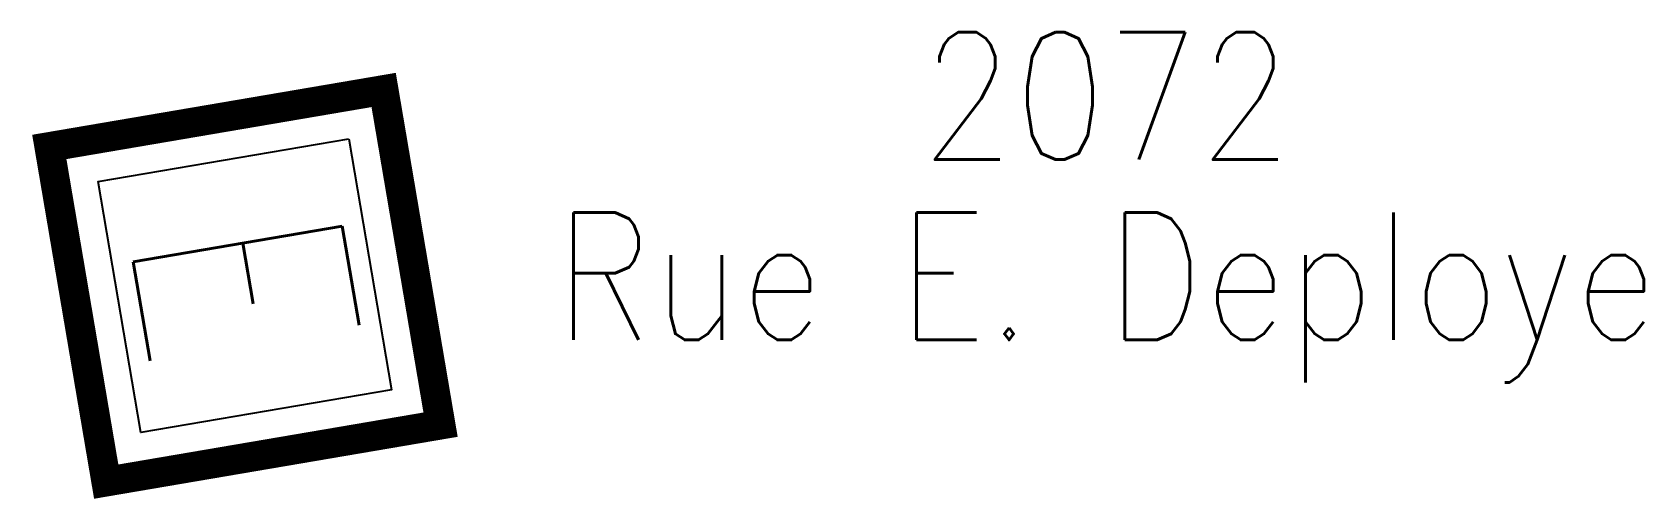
# Model space of a CAD drawing. Header units: millimetres. Extents: x 151036 to 151805, y 127119 to 127819.
# Drawn here: x 151353.3 to 151372.31, y 127813.13 to 127818.63 of the extents above; entities that cross this region are included whole.
import ezdxf
from ezdxf.enums import TextEntityAlignment as Align

# ---------------------------------------------------------------- set-up
doc = ezdxf.new("R2010")
doc.units = ezdxf.units.MM
doc.layers.get('0').update_dxf_attribs({"linetype": 'CONTINUOUS'})
doc.layers.add('M_200', color=7, linetype='CONTINUOUS')
doc.styles.add('M_ROMANS', font='ROMANS.shx', dxfattribs={"width": 0.75})
doc.styles.get("Standard").update_dxf_attribs({"font": 'romans.shx', "width": 0.85})

# ---------------------------------------------------------------- blocks, each defined once
blk = doc.blocks.new('M_200_56')
at = {"color": 0, "linetype": 'Continuous', "const_width": 0.35, "flags": 128}
blk.add_lwpolyline([(2, 2), (2, -2), (-2, -2), (-2, 2)], close=True, dxfattribs=at)
at = {"color": 0, "linetype": 'Continuous'}
blk.add_lwpolyline([(-1.5, 1.5), (1.5, 1.5), (1.5, -1.5), (-1.5, -1.5)], close=True, dxfattribs=at)
at = {"color": 0, "linetype": 'Continuous', "width": 0.85}
blk.add_text('E', height=2.5, dxfattribs=at).set_placement((0, 0), align=Align.MIDDLE_CENTER)
for tag, p in [('NUM', (0, 15.06)), ('NOM', (0, 8.649))]:
    blk.add_attdef(tag, text='', height=4, dxfattribs=at).set_placement(p, align=Align.MIDDLE)
at = {"color": 0, "linetype": 'Continuous', "style": 'M_ROMANS', "width": 0.75, "flags": 3}
for tag, p in [('DEF_LEG', (-0.131, -4.994)), ('DEF_COUP', (-0.131, -7.494)), ('DEF_TYPE', (-0.131, -9.994))]:
    blk.add_attdef(tag, text='', height=1.2, dxfattribs=at).set_placement(p, align=Align.MIDDLE)

msp = doc.modelspace()

# ---------------------------------------------------------------- block references
at = {"layer": 'M_200'}
ref = msp.add_blockref('M_200_56', (151355.812, 127815.642), dxfattribs=dict(at, rotation=279.660857246772))
ref.add_attrib('NUM', '2072', dxfattribs={"layer": '0', "color": 0, "linetype": 'Continuous', "height": 1.5, "width": 0.85}).set_placement((151365.971, 127817.879), align=Align.MIDDLE)
ref.add_attrib('NOM', 'Rue E. Deploye', dxfattribs={"layer": '0', "color": 0, "linetype": 'Continuous', "height": 1.5, "width": 0.85}).set_placement((151365.971, 127815.504), align=Align.MIDDLE)

doc.saveas('drawing.dxf')
